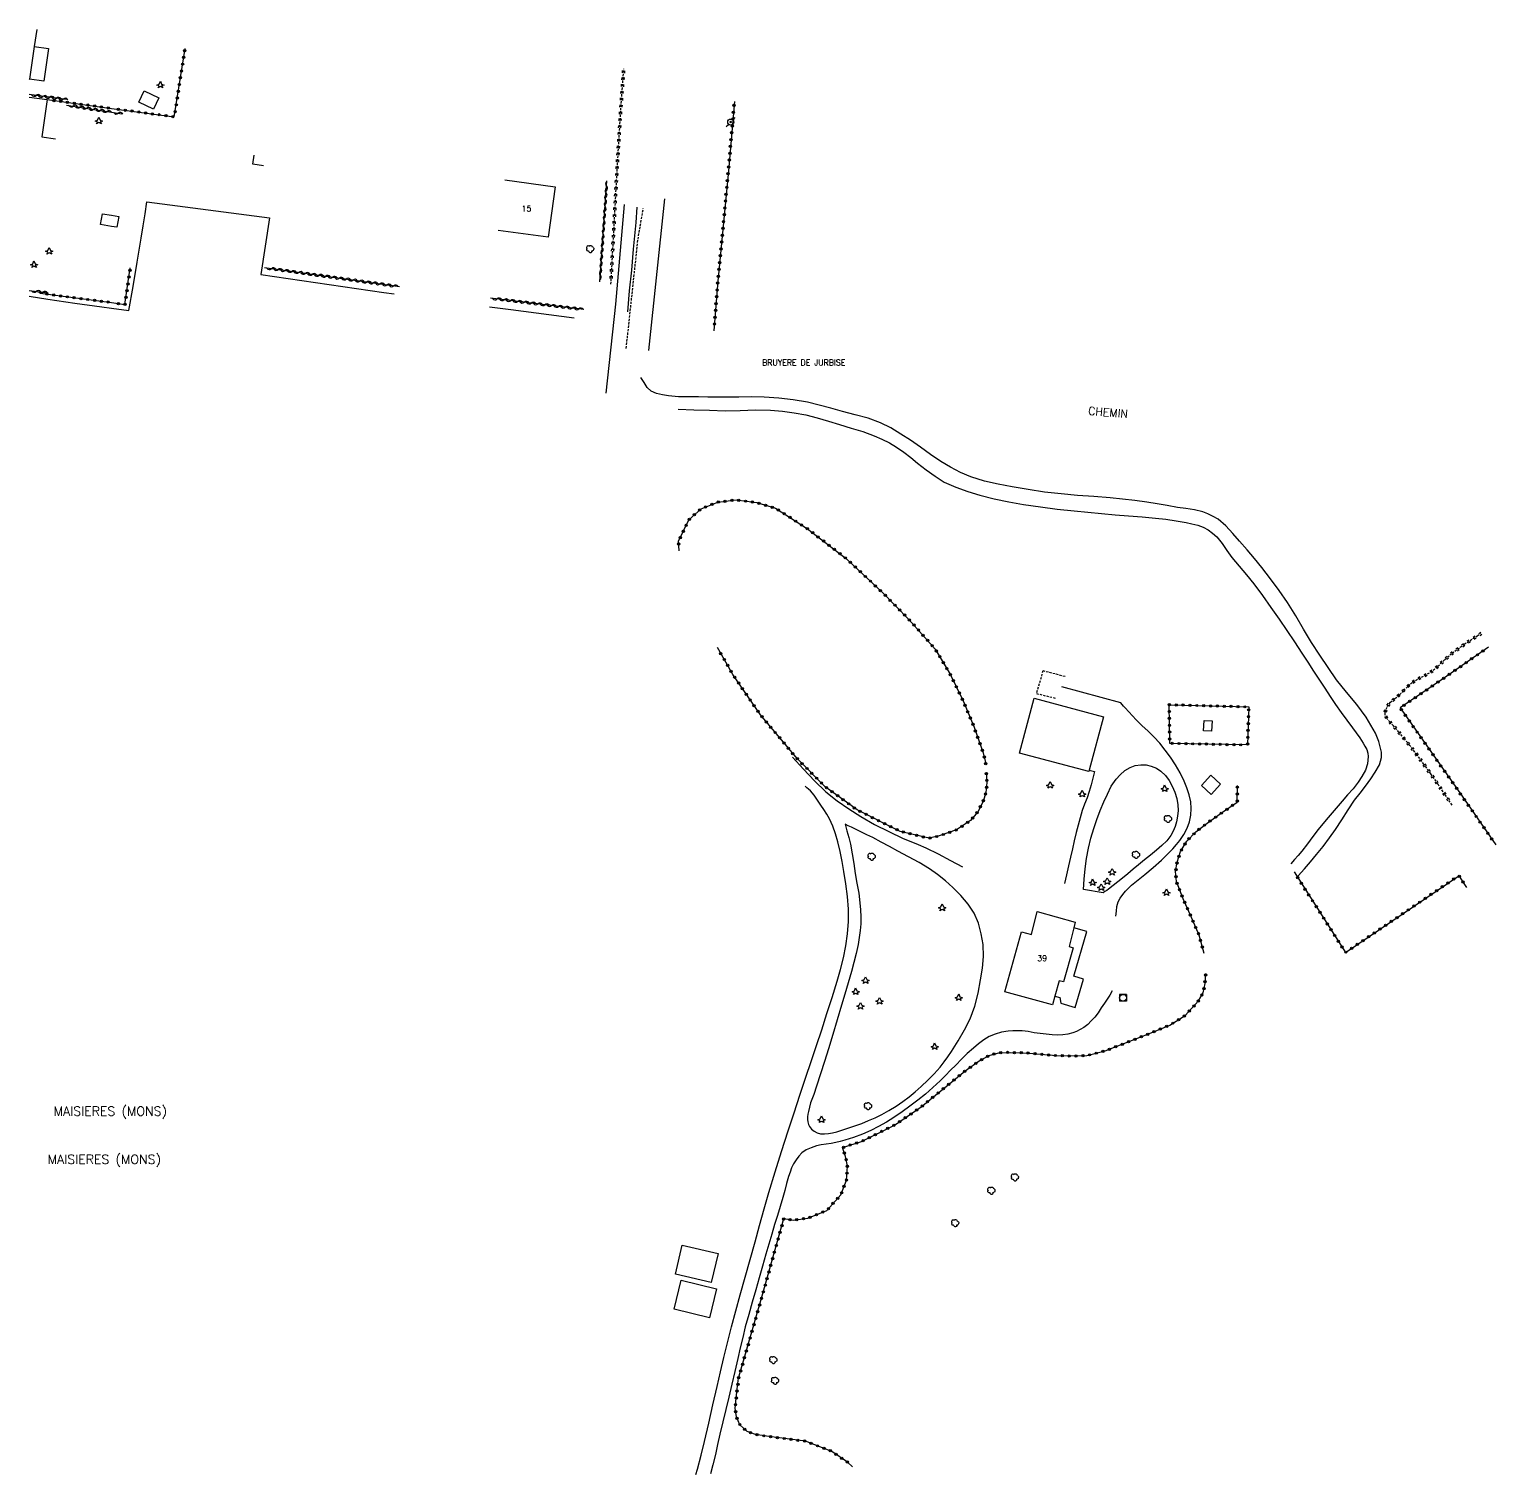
# Model space of a CAD drawing. Header units: millimetres. Extents: x 121000 to 122001, y 132000 to 133001.
# Drawn here: x 121000 to 121320.7, y 132675.8 to 132990.9 of the extents above; entities that cross this region are included whole.
import ezdxf
from ezdxf.enums import TextEntityAlignment as Align

# ---------------------------------------------------------------- set-up
doc = ezdxf.new("R2010")
doc.units = ezdxf.units.MM
doc.linetypes.add('DASHED', pattern=[0.75, 0.5, -0.25])
doc.layers.get('0').update_dxf_attribs({"linetype": 'CONTINUOUS'})
for name, color, linetype in [('W0001', 6, 'DASHED'), ('W0008', 7, 'CONTINUOUS'), ('W0017', 7, 'CONTINUOUS'), ('W0071', 7, 'CONTINUOUS'), ('W0101', 7, 'CONTINUOUS'), ('W0104', 1, 'CONTINUOUS'), ('W0112', 1, 'DASHED'), ('W0220', 5, 'DASHED'), ('W0300', 7, 'CONTINUOUS'), ('W0303', 7, 'CONTINUOUS'), ('W0310', 3, 'CONTINUOUS'), ('W0323', 7, 'CONTINUOUS'), ('W0330', 7, 'CONTINUOUS'), ('W0420', 7, 'CONTINUOUS'), ('W0473', 7, 'CONTINUOUS'), ('W0980', 7, 'CONTINUOUS'), ('W0983', 7, 'CONTINUOUS'), ('W0989', 7, 'CONTINUOUS'), ('W0991', 7, 'CONTINUOUS')]:
    doc.layers.add(name, color=color, linetype=linetype)
doc.styles.get("Standard").update_dxf_attribs({"font": 'romans.shx', "width": 0.85})

# ---------------------------------------------------------------- blocks, each defined once
blk = doc.blocks.new('T303')
for p, q in [((-0.77, 0), (-0.28, 0.21)), ((-0.28, -0.21), (-0.77, 0)), ((-0.28, 0.21), (0, 0.83)), ((0, 0.83), (0.28, 0.21)), ((0.28, 0.21), (0.83, 0)), ((0.83, 0), (0.28, -0.21)), ((-0.49, -0.63), (-0.28, -0.21)), ((0, -0.35), (-0.49, -0.63)), ((0.56, -0.63), (0, -0.35)), ((0.28, -0.21), (0.56, -0.63))]:
    blk.add_line(p, q)
blk = doc.blocks.new('T420')
for p, q in [((0.75, 0.75), (-0.75, 0.75)), ((-0.75, 0.75), (-0.75, -0.75)), ((0.75, 0.75), (0.75, -0.75)), ((0.75, -0.75), (-0.75, -0.75))]:
    blk.add_line(p, q)
blk.add_ellipse((0, 0), major_axis=(-0.53, 0.53), ratio=1, start_param=3.926991, end_param=10.210176)
blk = doc.blocks.new('T473')
for p, q in [((-0.166667, 0.166667), (0.166667, -0.166667)), ((-0.166667, -0.166667), (0.166667, 0.166667)), ((0.500001, 0.500001), (1.000002, 1.000002)), ((-1.000002, -1.000002), (-0.500001, -0.500001))]:
    blk.add_line(p, q)
blk.add_ellipse((0, 0), major_axis=(0.471405, 0.471405), ratio=1, start_param=5.4977871438, end_param=11.780972451)
blk = doc.blocks.new('T300')
for p, q in [((-0.8, 0.51), (-0.86, 0.34)), ((-0.86, 0.34), (-0.86, 0.17)), ((-0.86, 0.17), (-0.74, 0.06)), ((-0.69, 0.63), (-0.8, 0.51)), ((-0.8, -0.06), (-0.74, 0.06)), ((-0.74, 0.06), (-0.69, 0.11)), ((-0.57, 0.69), (-0.69, 0.63)), ((-0.46, 0.69), (-0.57, 0.69)), ((-0.29, 0.63), (-0.46, 0.69)), ((-0.29, 0.63), (-0.17, 0.74)), ((-0.23, 0.57), (-0.29, 0.63)), ((-0.17, 0.74), (-0.06, 0.8)), ((-0.06, 0.8), (0.06, 0.8)), ((0.06, 0.8), (0.23, 0.74)), ((0.23, 0.74), (0.34, 0.63)), ((0.34, 0.63), (0.4, 0.51)), ((0.46, 0.46), (0.34, 0.46)), ((0.4, 0.51), (0.4, 0.46)), ((0.57, 0.4), (0.46, 0.46)), ((0.57, 0.4), (0.69, 0.29)), ((0.69, 0.29), (0.74, 0.17)), ((0.74, 0.06), (0.69, -0.17)), ((0.74, 0.17), (0.74, 0.06)), ((-0.8, -0.17), (-0.8, -0.06)), ((-0.8, -0.23), (-0.8, -0.17)), ((-0.74, -0.34), (-0.8, -0.23)), ((-0.69, -0.4), (-0.74, -0.34)), ((-0.51, -0.46), (-0.69, -0.4)), ((-0.4, -0.46), (-0.51, -0.46)), ((-0.4, -0.46), (-0.34, -0.46)), ((-0.34, -0.46), (-0.34, -0.4)), ((-0.34, -0.51), (-0.34, -0.46)), ((-0.29, -0.63), (-0.34, -0.51)), ((-0.17, -0.74), (-0.29, -0.63)), ((-0.06, -0.8), (-0.17, -0.74)), ((0.06, -0.8), (-0.06, -0.8)), ((0.17, -0.74), (0.06, -0.8)), ((0.23, -0.69), (0.17, -0.74)), ((0.29, -0.46), (0.23, -0.46)), ((0.29, -0.63), (0.23, -0.69)), ((0.46, -0.4), (0.29, -0.46)), ((0.34, -0.51), (0.29, -0.63)), ((0.34, -0.51), (0.34, -0.46)), ((0.57, -0.34), (0.46, -0.4)), ((0.63, -0.29), (0.57, -0.34)), ((0.69, -0.17), (0.63, -0.29))]:
    blk.add_line(p, q)
blk = doc.blocks.new('t323o')
at = {"color": 0, "linetype": 'Continuous'}
for radius in [0.25, 0.15]:
    blk.add_circle((0, 0), radius, dxfattribs=at)
blk = doc.blocks.new('t220o')
at = {"color": 0, "linetype": 'Continuous'}
for p, q in [((-0.25, 0.25), (0.25, 0.25)), ((-0.25, -0.25), (0.25, -0.25))]:
    blk.add_line(p, q, dxfattribs=at)
blk = doc.blocks.new('t310o')
at = {"color": 0, "linetype": 'Continuous'}
for centre, start, end in [((-0.5, 0.38), 216.8699, 323.1304), ((0.5, -0.37), 36.8699, 143.1303)]:
    blk.add_arc(centre, 0.625, start, end, dxfattribs=at)

msp = doc.modelspace()

# ---------------------------------------------------------------- linework, layer by layer
at = {"layer": 'W0001'}
msp.add_lwpolyline([(121130.55, 132921.19), (121133.12, 132945.03), (121134.27, 132951.78)], dxfattribs=at)
at = {"layer": 'W0008'}
msp.add_lwpolyline([(121132.89, 132952.06), (121132.63, 132948.7), (121132.09, 132942.88), (121131.66, 132938.3), (121131.22, 132933.73), (121130.79, 132929.16)], dxfattribs=at)
at = {"layer": 'W0017'}
for points in [[(121237.65, 132797.07), (121237.75, 132798.13), (121237.86, 132799.19), (121238.12, 132800.19), (121238.56, 132801.01), (121239.12, 132801.78), (121239.72, 132802.51), (121241.03, 132803.82), (121242.5, 132804.98), (121243.95, 132806.16), (121245.76, 132807.71), (121247.57, 132809.28), (121249.27, 132810.94), (121250.09, 132811.8), (121250.89, 132812.69), (121251.62, 132813.62), (121252.48, 132814.92), (121253.23, 132816.29), (121253.76, 132817.71), (121254.02, 132819.14), (121254.09, 132820.62), (121253.99, 132822.08), (121253.67, 132823.6), (121253.16, 132825.09), (121252.57, 132826.55), (121251.7, 132828.38), (121250.69, 132830.15), (121249.57, 132831.85), (121248.44, 132833.38), (121247.22, 132834.85), (121245.94, 132836.27), (121244.66, 132837.51), (121243.33, 132838.71), (121242.04, 132839.95), (121241.23, 132840.82), (121240.43, 132841.71), (121239.65, 132842.61), (121239.32, 132842.97), (121239, 132843.33), (121238.68, 132843.7), (121225.8, 132847.22)], [(121166.92, 132831.79), (121169.31, 132829.2), (121171.69, 132826.62), (121174.23, 132824.22), (121176.66, 132822.29), (121179.21, 132820.51), (121181.84, 132818.84), (121184.85, 132817.12), (121187.96, 132815.54), (121191.12, 132814.07), (121192.76, 132813.36), (121194.42, 132812.69), (121196.06, 132811.99), (121198.77, 132810.66), (121201.44, 132809.23), (121204.1, 132807.81)], [(121232.96, 132828.7), (121232.6, 132827.23), (121232.23, 132825.76), (121231.82, 132824.3), (121231.33, 132822.92), (121230.79, 132821.56), (121230.29, 132820.19), (121229.81, 132818.59), (121229.38, 132816.98), (121228.97, 132815.36), (121228.54, 132813.56), (121228.14, 132811.76), (121227.73, 132809.96), (121227.28, 132808.04), (121226.82, 132806.11), (121226.37, 132804.18)], [(121231.8, 132828.98), (121232.96, 132828.7)], [(121145.77, 132675), (121146.14, 132676.19), (121146.93, 132679.2), (121147.69, 132682.21), (121148.63, 132686.21), (121149.51, 132690.23), (121150.4, 132694.25), (121151.14, 132697.43), (121151.89, 132700.61), (121152.67, 132703.78), (121153.58, 132707.3), (121154.53, 132710.8), (121155.49, 132714.31), (121156.56, 132718.16), (121157.64, 132722.01), (121158.72, 132725.86), (121159.71, 132729.45), (121160.69, 132733.05), (121161.71, 132736.63), (121163.08, 132741.14), (121164.51, 132745.64), (121165.97, 132750.14), (121167.24, 132754.04), (121168.52, 132757.94), (121169.82, 132761.83), (121170.98, 132765.3), (121172.14, 132768.77), (121173.29, 132772.24), (121174.45, 132775.75), (121175.58, 132779.27), (121176.64, 132782.82), (121177.37, 132785.38), (121178.07, 132787.94), (121178.6, 132790.54), (121178.94, 132793.2), (121179.12, 132795.9), (121179.14, 132798.59), (121178.95, 132801.35), (121178.59, 132804.1), (121178.14, 132806.84), (121177.77, 132809.02), (121177.34, 132811.2), (121176.79, 132813.34), (121176.29, 132815.03), (121175.71, 132816.7), (121175, 132818.3), (121174.41, 132819.33), (121173.77, 132820.34), (121173.1, 132821.32), (121172.39, 132822.41), (121171.65, 132823.48), (121170.82, 132824.46), (121170.44, 132824.81), (121170.05, 132825.14), (121169.66, 132825.48)], [(121236.85, 132780.7), (121236.27, 132779.81), (121235.69, 132778.92), (121235.11, 132778.04), (121234.43, 132777), (121233.75, 132775.96), (121232.99, 132774.98), (121232.26, 132774.17), (121231.48, 132773.39), (121230.62, 132772.72), (121229.85, 132772.25), (121229.03, 132771.85), (121228.18, 132771.53), (121227.14, 132771.28), (121226.05, 132771.14), (121224.97, 132771.08), (121223.67, 132771.1), (121222.37, 132771.23), (121221.07, 132771.38), (121219.76, 132771.58), (121218.45, 132771.81), (121217.13, 132771.96), (121216.1, 132772.01), (121215.06, 132772.01), (121214.04, 132771.93), (121212.63, 132771.68), (121211.26, 132771.27), (121209.95, 132770.73), (121208.72, 132770), (121207.57, 132769.12), (121206.46, 132768.2), (121205.13, 132767.02), (121203.86, 132765.77), (121202.6, 132764.51), (121201.46, 132763.36), (121200.34, 132762.21), (121199.19, 132761.07), (121197.6, 132759.6), (121195.97, 132758.18), (121194.3, 132756.8), (121192.6, 132755.5), (121190.86, 132754.25), (121189.07, 132753.07), (121187.43, 132752.05), (121185.75, 132751.08), (121184.03, 132750.2), (121182.18, 132749.39), (121180.28, 132748.68), (121178.35, 132748.08), (121177.35, 132747.83), (121176.35, 132747.6), (121175.34, 132747.39), (121174.26, 132747.23), (121173.17, 132747.08), (121172.12, 132746.83), (121171, 132746.45), (121169.93, 132745.95), (121168.97, 132745.31), (121168.28, 132744.59), (121167.69, 132743.77), (121167.16, 132742.9), (121166.72, 132742.02), (121166.36, 132741.09), (121166.02, 132740.15), (121165.57, 132738.64), (121165.2, 132737.11), (121164.81, 132735.57), (121164.23, 132733.6), (121163.61, 132731.64), (121163, 132729.67), (121162.35, 132727.51), (121161.72, 132725.35), (121161.09, 132723.18), (121160.34, 132720.58), (121159.61, 132717.97), (121158.87, 132715.36), (121158.1, 132712.67), (121157.32, 132709.97), (121156.59, 132707.27), (121156.01, 132704.97), (121155.47, 132702.67), (121154.93, 132700.36), (121154.29, 132697.55), (121153.65, 132694.73), (121153.01, 132691.91), (121152.35, 132689.2), (121151.69, 132686.5), (121151.03, 132683.79), (121150.53, 132681.57), (121150.03, 132679.35), (121149.51, 132677.14), (121148.96, 132675.13)]]:
    msp.add_lwpolyline(points, dxfattribs=at)
for points in [[(121230.52, 132802.88), (121230.71, 132805.15), (121230.9, 132807.42), (121231.19, 132809.68), (121231.63, 132811.89), (121232.17, 132814.08), (121232.8, 132816.24), (121233.45, 132818.2), (121234.18, 132820.13), (121235, 132822.02), (121235.77, 132823.76), (121236.6, 132825.46), (121237.66, 132826.99), (121238.57, 132827.98), (121239.59, 132828.9), (121240.72, 132829.58), (121241.85, 132829.96), (121243.05, 132830.15), (121244.23, 132830.14), (121245.38, 132829.87), (121246.49, 132829.39), (121247.49, 132828.75), (121248.45, 132827.82), (121249.25, 132826.68), (121249.92, 132825.47), (121250.51, 132824.16), (121250.95, 132822.77), (121251.2, 132821.37), (121251.24, 132820.14), (121251.13, 132818.89), (121250.89, 132817.68), (121250.58, 132816.65), (121250.17, 132815.65), (121249.67, 132814.71), (121248.75, 132813.55), (121247.65, 132812.52), (121246.51, 132811.52), (121245.23, 132810.42), (121243.9, 132809.36), (121242.58, 132808.3), (121241.41, 132807.32), (121240.24, 132806.34), (121239.06, 132805.37), (121238.06, 132804.56), (121237.05, 132803.76), (121236.02, 132802.99), (121235.62, 132802.7), (121235.22, 132802.43), (121234.82, 132802.15)], [(121201.71, 132767.49), (121203.13, 132769.84), (121204.55, 132772.19), (121205.77, 132774.63), (121206.75, 132777.38), (121207.5, 132780.23), (121208.05, 132783.11), (121208.43, 132785.68), (121208.66, 132788.27), (121208.58, 132790.83), (121208.2, 132793.18), (121207.56, 132795.51), (121206.63, 132797.69), (121205.31, 132799.7), (121203.69, 132801.55), (121201.96, 132803.29), (121200.35, 132804.76), (121198.64, 132806.14), (121196.87, 132807.43), (121194.62, 132808.81), (121192.27, 132810.05), (121189.92, 132811.28), (121188.11, 132812.28), (121186.3, 132813.27), (121184.47, 132814.22), (121183.18, 132814.86), (121181.87, 132815.49), (121180.57, 132816.12), (121179.84, 132816.48), (121179.11, 132816.83), (121178.39, 132817.19), (121178.79, 132815.72), (121179.2, 132814.26), (121179.56, 132812.78), (121179.97, 132810.67), (121180.3, 132808.55), (121180.63, 132806.42), (121181.01, 132804.27), (121181.38, 132802.11), (121181.65, 132799.95), (121181.78, 132798.43), (121181.87, 132796.92), (121181.86, 132795.41), (121181.73, 132793.89), (121181.51, 132792.38), (121181.24, 132790.87), (121180.81, 132788.9), (121180.3, 132786.94), (121179.78, 132784.98), (121179.09, 132782.51), (121178.37, 132780.04), (121177.64, 132777.58), (121176.7, 132774.4), (121175.74, 132771.22), (121174.77, 132768.05), (121173.92, 132765.32), (121173.06, 132762.6), (121172.19, 132759.87), (121171.54, 132758.05), (121170.87, 132756.22), (121170.4, 132754.35), (121170.28, 132753.77), (121170.19, 132753.18), (121170.18, 132752.6), (121170.26, 132752.07), (121170.41, 132751.55), (121170.63, 132751.08), (121171.07, 132750.52), (121171.64, 132750.05), (121172.27, 132749.7), (121173.05, 132749.5), (121173.91, 132749.48), (121174.76, 132749.53), (121175.67, 132749.68), (121176.57, 132749.94), (121177.46, 132750.21), (121179.01, 132750.68), (121180.54, 132751.21), (121182.05, 132751.77), (121183.53, 132752.36), (121185, 132752.98), (121186.43, 132753.67), (121188.01, 132754.54), (121189.55, 132755.49), (121191.04, 132756.51), (121192.41, 132757.57), (121193.73, 132758.69), (121195.01, 132759.84), (121196.48, 132761.2), (121197.9, 132762.6), (121199.22, 132764.07), (121200.08, 132765.18), (121200.89, 132766.34)]]:
    msp.add_lwpolyline(points, close=True, dxfattribs=at)
at = {"layer": 'W0071'}
for points in [[(121277.52, 132805.91), (121278.86, 132807.44), (121280.2, 132808.96), (121281.51, 132810.51), (121282.93, 132812.31), (121284.32, 132814.15), (121285.66, 132816.01), (121287.06, 132818.13), (121288.41, 132820.29), (121289.81, 132822.4), (121291.02, 132823.95), (121292.25, 132825.48), (121293.38, 132827.07), (121294.37, 132828.57), (121295.27, 132830.13), (121295.74, 132831.75), (121295.69, 132832.9), (121295.45, 132834.08), (121295.12, 132835.23), (121294.39, 132837.07), (121293.42, 132838.83), (121292.38, 132840.53), (121290.35, 132843.36), (121288.09, 132846.03), (121285.9, 132848.75), (121284.02, 132851.43), (121282.2, 132854.15), (121280.42, 132856.9), (121278.67, 132859.8), (121276.96, 132862.73), (121275.17, 132865.6), (121273.36, 132868.22), (121271.47, 132870.79), (121269.52, 132873.31), (121267.94, 132875.25), (121266.33, 132877.16), (121264.66, 132879.02), (121263.19, 132880.73), (121261.67, 132882.41), (121259.97, 132883.82), (121258.9, 132884.45), (121257.77, 132885), (121256.62, 132885.46), (121254.81, 132885.92), (121252.94, 132886.17), (121251.07, 132886.42), (121248.86, 132886.81), (121246.64, 132887.18), (121244.42, 132887.53), (121241.74, 132887.9), (121239.05, 132888.23), (121236.37, 132888.53), (121232.79, 132888.82), (121229.21, 132889.04), (121225.64, 132889.35), (121222.05, 132889.78), (121218.48, 132890.3), (121214.92, 132890.93), (121211.88, 132891.5), (121208.86, 132892.15), (121205.94, 132893.07), (121203.68, 132894.06), (121201.48, 132895.22), (121199.33, 132896.47), (121197.1, 132897.96), (121194.93, 132899.55), (121192.72, 132901.08), (121190.58, 132902.46), (121188.41, 132903.79), (121186.16, 132904.94), (121183.45, 132905.91), (121180.63, 132906.65), (121177.81, 132907.36), (121175.27, 132908.09), (121172.73, 132908.79), (121170.16, 132909.39), (121167.04, 132909.91), (121163.89, 132910.27), (121160.74, 132910.5), (121157.96, 132910.57), (121155.17, 132910.53), (121152.39, 132910.51), (121150.38, 132910.52), (121148.38, 132910.53), (121146.38, 132910.56), (121144.17, 132910.56), (121141.96, 132910.59), (121139.78, 132910.81), (121138.46, 132911.02), (121137.15, 132911.29), (121136, 132911.8), (121135.14, 132912.65), (121134.44, 132913.73), (121133.74, 132914.8)], [(121141.91, 132907.92), (121145.33, 132907.78), (121148.76, 132907.64), (121152.18, 132907.55), (121155.49, 132907.61), (121158.8, 132907.72), (121162.09, 132907.65), (121164.69, 132907.43), (121167.28, 132907.11), (121169.85, 132906.65), (121172.31, 132906.03), (121174.75, 132905.29), (121177.18, 132904.52), (121179.73, 132903.77), (121182.27, 132902.98), (121184.75, 132902.05), (121186.43, 132901.32), (121188.09, 132900.52), (121189.68, 132899.61), (121191.25, 132898.51), (121192.75, 132897.3), (121194.26, 132896.1), (121196.16, 132894.64), (121198.09, 132893.21), (121200.1, 132891.95), (121202.61, 132890.81), (121205.24, 132889.9), (121207.9, 132889.11), (121211.04, 132888.29), (121214.23, 132887.64), (121217.44, 132887.06), (121221.11, 132886.51), (121224.8, 132886.06), (121228.49, 132885.66), (121231.48, 132885.36), (121234.47, 132885.08), (121237.46, 132884.82), (121240.42, 132884.59), (121243.38, 132884.36), (121246.32, 132884.07), (121248.55, 132883.81), (121250.78, 132883.51), (121252.98, 132883.1), (121254.26, 132882.84), (121255.53, 132882.54), (121256.74, 132882.1), (121257.79, 132881.5), (121258.78, 132880.76), (121259.7, 132879.96), (121260.9, 132878.56), (121261.93, 132877.01), (121262.98, 132875.47), (121264.57, 132873.54), (121266.21, 132871.64), (121267.8, 132869.71), (121269.69, 132867.17), (121271.52, 132864.57), (121273.32, 132861.96), (121275, 132859.51), (121276.66, 132857.05), (121278.31, 132854.58), (121279.6, 132852.6), (121280.87, 132850.62), (121282.15, 132848.64), (121283.3, 132846.87), (121284.46, 132845.1), (121285.64, 132843.34), (121286.87, 132841.61), (121288.12, 132839.91), (121289.38, 132838.2), (121290.19, 132837.12), (121291, 132836.03), (121291.72, 132834.9), (121292.11, 132834.19), (121292.48, 132833.46), (121292.72, 132832.7), (121292.8, 132831.93), (121292.76, 132831.13), (121292.65, 132830.35), (121292.19, 132828.95), (121291.45, 132827.61), (121290.62, 132826.34), (121289.53, 132824.9), (121288.31, 132823.55), (121287.09, 132822.19), (121285.34, 132820.15), (121283.59, 132818.1), (121281.89, 132816.02), (121280.7, 132814.44), (121279.53, 132812.84), (121278.31, 132811.28), (121277.51, 132810.35), (121276.68, 132809.44), (121275.86, 132808.53)]]:
    msp.add_lwpolyline(points, dxfattribs=at)
at = {"layer": 'W0101'}
for points in [[(121001.64, 132990.92), (121001.08, 132987.15), (121000.02, 132980.02), (121000, 132979.9)], [(121000, 132976.13), (121003.89, 132975.6), (121003.88, 132975.57), (121002.76, 132967.41), (121005.75, 132967)], [(121104, 132958.01), (121115, 132956.48)], [(121115, 132956.48), (121113.48, 132945.47), (121102.57, 132946.98)]]:
    msp.add_lwpolyline(points, dxfattribs=at)
msp.add_lwpolyline([(121228.75, 132795.76), (121228.44, 132794.53), (121227.41, 132790.42), (121228.28, 132790.17), (121226.2, 132782.68), (121225.23, 132782.92), (121224.3, 132779.56), (121223.78, 132777.67), (121213.36, 132780.55), (121216.98, 132793.61), (121219.19, 132793.06), (121220.44, 132798.06)], close=True, dxfattribs=at)
at = {"layer": 'W0104'}
for points in [[(121001.08, 132987.15), (121004.22, 132986.7), (121003.19, 132979.56), (121000.02, 132980.02)], [(121051.23, 132961.06), (121048.87, 132961.46), (121049.2, 132963.39)], [(121018, 132947.85), (121015.57, 132948.27), (121015.99, 132950.62), (121018, 132950.27)], [(121018, 132950.27), (121019.56, 132949.99), (121019.14, 132947.65), (121018, 132947.85)], [(121224.3, 132779.56), (121225.36, 132779.26), (121225.56, 132778.03), (121228.75, 132777.12), (121230.53, 132783.32), (121228.44, 132783.92), (121228.44, 132783.92), (121231.26, 132793.72), (121228.44, 132794.53)]]:
    msp.add_lwpolyline(points, dxfattribs=at)
for points in [[(121027.15, 132973.47), (121023.93, 132975.02), (121025.13, 132977.51), (121028.35, 132975.97)], [(121234.91, 132840.67), (121231.8, 132828.98), (121231.71, 132828.65), (121216.57, 132832.69), (121219.77, 132844.71)], [(121258.57, 132837.48), (121256.82, 132837.55), (121256.91, 132839.84), (121258.66, 132839.77)], [(121260.54, 132825.9), (121258.46, 132823.66), (121256.34, 132825.63), (121258.42, 132827.87)], [(121141.29, 132718.83), (121142.79, 132725.14), (121150.64, 132723.28), (121149.14, 132716.96)], [(121148.74, 132709.28), (121141.03, 132711.17), (121142.58, 132717.5), (121150.29, 132715.61)]]:
    msp.add_lwpolyline(points, close=True, dxfattribs=at)
at = {"layer": 'W0112'}
msp.add_lwpolyline([(121226.53, 132849.43), (121221.67, 132850.7), (121220.25, 132845.73), (121224.6, 132844.67)], dxfattribs=at)
at = {"layer": 'W0220'}
for points in [[(121127.21, 132935.21), (121127.89, 132947.89), (121128.58, 132960.56), (121129.36, 132973.23), (121130.02, 132982.28)], [(121311.17, 132821.34), (121309.62, 132823.63), (121308.07, 132825.92), (121306.49, 132828.19), (121305, 132830.28), (121303.48, 132832.35), (121301.92, 132834.38), (121300.74, 132835.82), (121299.52, 132837.25), (121298.34, 132838.69), (121297.61, 132839.47), (121296.89, 132840.25), (121296.52, 132841.1), (121296.56, 132841.68), (121296.74, 132842.29), (121296.97, 132842.87), (121297.68, 132843.83), (121298.66, 132844.64), (121299.64, 132845.45), (121300.57, 132846.4), (121301.51, 132847.35), (121302.51, 132848.21), (121303.77, 132848.98), (121305.12, 132849.64), (121306.4, 132850.38), (121308.04, 132851.69), (121309.56, 132853.15), (121311.14, 132854.55), (121313.83, 132856.51), (121316.64, 132858.33), (121317.4, 132858.83)]]:
    msp.add_lwpolyline(points, dxfattribs=at)
at = {"layer": 'W0300'}
for points in [[(121130.11, 132952.61), (121128.16, 132930.84), (121126.09, 132911.4)], [(121135.51, 132920.71), (121139, 132953.89)]]:
    msp.add_lwpolyline(points, dxfattribs=at)
at = {"layer": 'W0310'}
for points in [[(121008.11, 132975.58), (121000, 132976.67)], [(121008.1, 132974.38), (121018, 132972.8)], [(121018, 132972.8), (121020.22, 132972.44)], [(121124.77, 132935.7), (121126.33, 132957.82)], [(121080.97, 132934.67), (121051.46, 132938.82)], [(121000, 132933.81), (121004.09, 132933.32)], [(121121.25, 132929.7), (121100.83, 132932.17)]]:
    msp.add_lwpolyline(points, dxfattribs=at)
at = {"layer": 'W0323'}
for points in [[(121018, 132973.65), (121031.71, 132971.79), (121034.06, 132986.77)], [(121003.88, 132975.57), (121018, 132973.65)], [(121154.19, 132975.13), (121152.88, 132960.02), (121150.59, 132935.88), (121149.73, 132924.99)], [(121018, 132931.19), (121020.91, 132930.76), (121022.07, 132938.78)], [(121002.37, 132933.22), (121018, 132931.19)], [(121142.12, 132876.89), (121141.99, 132879.02), (121144.21, 132883.7), (121146.91, 132886.14), (121150.54, 132887.59), (121154.58, 132888.04), (121159.07, 132887.48), (121163.21, 132886.23), (121170.2, 132881.74), (121178.73, 132875.18), (121186.44, 132867.96), (121192.45, 132861.86), (121198.13, 132855.46), (121201.39, 132849.95), (121204.22, 132844.15), (121206.62, 132838.41), (121208.64, 132832.74), (121209.19, 132830.38)], [(121209.28, 132828.44), (121209.44, 132826.28), (121209.21, 132824.09), (121208.6, 132822.1), (121207.41, 132819.83), (121205.85, 132817.96), (121202.79, 132815.95), (121198.99, 132814.59), (121196.77, 132814.1), (121190.44, 132815.6), (121181.04, 132820.27), (121174.08, 132825.34), (121167.98, 132831.42), (121159.88, 132841.06), (121153.89, 132849.87), (121150.47, 132855.77)], [(121319.14, 132855.88), (121309.27, 132849.03), (121299.79, 132842.59), (121313.35, 132823.26), (121320.69, 132812.68)], [(121256.92, 132788.88), (121255.83, 132792.9), (121254.15, 132796.74), (121252.33, 132800.86), (121250.85, 132804.61), (121250.7, 132806.79), (121251.03, 132808.87), (121251.77, 132811.17), (121253.11, 132813.46), (121255.14, 132815.52), (121257.57, 132817.38), (121260.75, 132819.63), (121264.15, 132822.01), (121264.21, 132825.61)], [(121276.6, 132806.74), (121287.83, 132789.13), (121312.62, 132805.91), (121314.34, 132803.29)], [(121180.01, 132676.68), (121178.97, 132677.67), (121175.52, 132680.06), (121169.73, 132682.29), (121161.21, 132683.37), (121158.79, 132683.78), (121156.97, 132684.4), (121155.41, 132685.87), (121154.65, 132687.64), (121154.35, 132689.51), (121154.83, 132693.71), (121155.13, 132696.09), (121160.43, 132714.55), (121165.03, 132730.99), (121167.11, 132730.6), (121170.26, 132731.05), (121174.41, 132732.73), (121177.46, 132736.13), (121178.72, 132739.37), (121178.92, 132742.44), (121178.5, 132744.54), (121177.85, 132746.48), (121182.02, 132747.8), (121189.18, 132751.39), (121195.03, 132755.35), (121201.32, 132760.48), (121204.65, 132763.23), (121207.96, 132765.55), (121210.15, 132766.68), (121212, 132767.2), (121214.51, 132767.27), (121218.56, 132767.13), (121224.62, 132766.58), (121227.78, 132766.49), (121231.26, 132766.58), (121235.28, 132767.61), (121239.37, 132769.2), (121245.35, 132771.54), (121249.41, 132773.26), (121252.81, 132775.35), (121255.73, 132778.57), (121256.71, 132780.33), (121257.12, 132782.36), (121257.29, 132784.51)]]:
    msp.add_lwpolyline(points, dxfattribs=at)
msp.add_lwpolyline([(121266.44, 132834.48), (121249.4, 132834.84), (121249.31, 132843.28), (121266.69, 132842.8)], close=True, dxfattribs=at)
at = {"layer": 'W0330'}
for points in [[(121018, 132929.97), (121021.78, 132929.44), (121022.69, 132934.72), (121023.59, 132940.01), (121024.47, 132945.3), (121024.89, 132947.95), (121025.3, 132950.6), (121025.72, 132953.25), (121052.52, 132949.7), (121050.64, 132937.34), (121059.6, 132936.02), (121068.55, 132934.69), (121077.51, 132933.4), (121079.81, 132933.08)], [(121000, 132932.58), (121004.07, 132931.95), (121009.97, 132931.1), (121015.88, 132930.27), (121018, 132929.97)], [(121100.61, 132930.29), (121105.29, 132929.68), (121119.19, 132927.86)]]:
    msp.add_lwpolyline(points, dxfattribs=at)

# ---------------------------------------------------------------- block references
at = {"layer": 'W0220'}
for p, rotation in [((121129.87, 132980.14), 85.78430333622184), ((121129.98, 132981.63), 85.78430333622184), ((121129.65, 132977.14), 85.78430333622184), ((121129.76, 132978.64), 85.78430333622184), ((121129.43, 132974.15), 85.78430333622184), ((121129.54, 132975.65), 85.78430333622184), ((121129.23, 132971.16), 86.4718220837496), ((121129.32, 132972.65), 86.4718220837496), ((121129.05, 132968.16), 86.4718220837496), ((121129.14, 132969.66), 86.4718220837496), ((121128.86, 132965.17), 86.4718220837496), ((121128.95, 132966.67), 86.4718220837496), ((121128.68, 132962.17), 86.4718220837496), ((121128.77, 132963.67), 86.4718220837496), ((121128.42, 132957.68), 86.9017998720149), ((121128.5, 132959.18), 86.9017998720149), ((121128.58, 132960.68), 86.4718220837496), ((121128.26, 132954.69), 86.9017998720149), ((121128.34, 132956.18), 86.9017998720149), ((121128.1, 132951.69), 86.9017998720149), ((121128.18, 132953.19), 86.9017998720149), ((121127.93, 132948.7), 86.9017998720149), ((121128.02, 132950.19), 86.9017998720149), ((121127.77, 132945.7), 86.9017998720149), ((121127.85, 132947.2), 86.9017998720149), ((121127.61, 132942.7), 86.9017998720149), ((121127.69, 132944.2), 86.9017998720149), ((121127.45, 132939.71), 86.9017998720149), ((121127.53, 132941.21), 86.9017998720149), ((121127.29, 132936.71), 86.9017998720149), ((121127.37, 132938.21), 86.9017998720149), ((121317.34, 132858.79), 33.31922623510773), ((121312.36, 132855.44), 35.97934357982265), ((121313.58, 132856.32), 35.97934357982265), ((121314.83, 132857.15), 33.00087826570009), ((121316.08, 132857.97), 33.00087826570009), ((121308.93, 132852.54), 43.57941727715519), ((121310.03, 132853.56), 41.70810786661559), ((121311.15, 132854.56), 35.97934357982265), ((121304.05, 132849.12), 26.35944519481417), ((121305.38, 132849.8), 29.69219773928254), ((121306.66, 132850.58), 38.81370238986599), ((121307.83, 132851.52), 38.81370238986599), ((121299.46, 132845.3), 39.66106025135318), ((121300.53, 132846.36), 45.36454935208251), ((121301.59, 132847.42), 40.67185591449074), ((121302.76, 132848.36), 31.46266223972196), ((121297.27, 132843.27), 53.40716832935041), ((121298.31, 132844.35), 39.79402068828226), ((121296.63, 132841.93), 74.25328827701357), ((121296.78, 132840.5), 113.2796082472631), ((121297.72, 132839.35), 133.3264957827594), ((121298.72, 132838.23), 129.282928615564), ((121299.67, 132837.07), 130.4416411963862), ((121300.64, 132835.93), 130.4416411963862), ((121301.6, 132834.77), 129.498948235529), ((121302.53, 132833.59), 127.4868227402573), ((121303.44, 132832.4), 127.4868227402573), ((121304.33, 132831.2), 126.1949668820464), ((121305.21, 132829.98), 125.5428713904448), ((121306.08, 132828.76), 125.5428713904448), ((121306.95, 132827.54), 124.8274458627942), ((121307.8, 132826.3), 124.8274458627942), ((121308.65, 132825.07), 124.1205526593529), ((121309.49, 132823.82), 124.1205526593529), ((121310.33, 132822.58), 124.1150259242282)]:
    msp.add_blockref('t220o', p, dxfattribs=dict(at, rotation=rotation))
at = {"layer": 'W0300', "rotation": 359.9999899820874}
for p in [(121122.71, 132942.9), (121249.07, 132818.3), (121184.27, 132810.06), (121242.08, 132810.45), (121183.47, 132755.51), (121215.6, 132739.96), (121210.44, 132737.04), (121202.53, 132729.94), (121162.76, 132700.02), (121163.14, 132695.48)]:
    msp.add_blockref('T300', p, dxfattribs=at)
at = {"layer": 'W0303', "rotation": 359.9999899820874}
for p in [(121028.66, 132978.75), (121015.19, 132970.88), (121004.34, 132942.4), (121001.02, 132939.48), (121223.24, 132825.65), (121230.25, 132823.74), (121248.29, 132824.91), (121236.8, 132806.66), (121232.55, 132804.39), (121234.41, 132803.32), (121235.72, 132804.64), (121248.68, 132802.19), (121199.64, 132798.89), (121182.87, 132782.99), (121180.71, 132780.53), (121185.93, 132778.47), (121203.25, 132779.23), (121181.76, 132777.38), (121197.99, 132768.52), (121173.24, 132752.55)]:
    msp.add_blockref('T303', p, dxfattribs=at)
at = {"layer": 'W0310'}
for p, rotation in [((121001.49, 132976.47), 172.3669456595655), ((121002.97, 132976.27), 172.3669456595655), ((121004.46, 132976.07), 172.3669456595655), ((121005.95, 132975.87), 172.3669456595655), ((121007.43, 132975.67), 172.3669456595655), ((121009.58, 132974.15), 350.9076924341242), ((121011.06, 132973.91), 350.9076924341242), ((121012.54, 132973.67), 350.9076924341242), ((121014.02, 132973.43), 350.9076924341242), ((121015.5, 132973.2), 350.9076924341242), ((121016.98, 132972.96), 350.9076924341242), ((121019.48, 132972.56), 350.91475608835), ((121126.03, 132953.66), 85.98030602256887), ((121126.14, 132955.16), 85.98030602256887), ((121126.25, 132956.65), 85.98030602256887), ((121125.82, 132950.67), 85.98030602256887), ((121125.93, 132952.16), 85.98030602256887), ((121125.61, 132947.68), 85.98030602256887), ((121125.72, 132949.17), 85.98030602256887), ((121125.4, 132944.68), 85.98030602256887), ((121125.51, 132946.18), 85.98030602256887), ((121125.19, 132941.69), 85.98030602256887), ((121125.3, 132943.19), 85.98030602256887), ((121052.95, 132938.61), 172.0012353689013), ((121054.43, 132938.4), 172.0012353689013), ((121124.98, 132938.7), 85.98030602256887), ((121125.09, 132940.19), 85.98030602256887), ((121055.92, 132938.19), 172.0012353689013), ((121057.4, 132937.99), 172.0012353689013), ((121058.89, 132937.78), 172.0012353689013), ((121060.37, 132937.57), 172.0012353689013), ((121061.86, 132937.36), 172.0012353689013), ((121063.34, 132937.15), 172.0012353689013), ((121064.83, 132936.94), 172.0012353689013), ((121066.32, 132936.73), 172.0012353689013), ((121067.8, 132936.52), 172.0012353689013), ((121069.29, 132936.32), 172.0012353689013), ((121070.77, 132936.11), 172.0012353689013), ((121072.26, 132935.9), 172.0012353689013), ((121073.74, 132935.69), 172.0012353689013), ((121075.23, 132935.48), 172.0012353689013), ((121076.71, 132935.27), 172.0012353689013), ((121078.2, 132935.06), 172.0012353689013), ((121124.88, 132937.2), 85.98030602256887), ((121001.49, 132933.63), 353.1344038140776), ((121002.98, 132933.45), 353.1344038140776), ((121079.68, 132934.85), 172.0012353689013), ((121102.32, 132931.99), 173.1019592782683), ((121103.81, 132931.81), 173.1019592782683), ((121105.3, 132931.63), 173.1019592782683), ((121106.78, 132931.45), 173.1019592782683), ((121108.27, 132931.27), 173.1019592782683), ((121109.76, 132931.09), 173.1019592782683), ((121111.25, 132930.9), 173.1019592782683), ((121112.74, 132930.72), 173.1019592782683), ((121114.23, 132930.54), 173.1019592782683), ((121115.72, 132930.36), 173.1019592782683), ((121117.21, 132930.18), 173.1019592782683), ((121118.7, 132930), 173.1019592782683), ((121120.19, 132929.82), 173.1019592782683)]:
    msp.add_blockref('t310o', p, dxfattribs=dict(at, rotation=rotation))
at = {"layer": 'W0323'}
for p, rotation in [((121033.51, 132983.31), 81.11160656024315), ((121033.75, 132984.8), 81.11160656024315), ((121033.98, 132986.28), 81.11160656024315), ((121033.05, 132980.35), 81.11160656024315), ((121033.28, 132981.83), 81.11160656024315), ((121032.59, 132977.39), 81.11160656024315), ((121032.82, 132978.87), 81.11160656024315), ((121005.37, 132975.36), 352.2793899910718), ((121006.85, 132975.16), 352.2793899910718), ((121008.34, 132974.96), 352.2793899910718), ((121009.83, 132974.76), 352.2793899910718), ((121011.31, 132974.56), 352.2793899910718), ((121012.8, 132974.36), 352.2793899910718), ((121014.29, 132974.16), 352.2793899910718), ((121015.77, 132973.95), 352.2793899910718), ((121017.26, 132973.75), 352.2793899910718), ((121032.12, 132974.42), 81.11160656024315), ((121032.36, 132975.9), 81.11160656024315), ((121154.11, 132974.29), 265.0726121015896), ((121019.49, 132973.45), 352.2797735936847), ((121020.97, 132973.25), 352.2797735936847), ((121022.46, 132973.05), 352.2797735936847), ((121023.95, 132972.85), 352.2797735936847), ((121025.43, 132972.64), 352.2797735936847), ((121026.92, 132972.44), 352.2797735936847), ((121028.4, 132972.24), 352.2797735936847), ((121029.89, 132972.04), 352.2797735936847), ((121031.38, 132971.84), 352.2797735936847), ((121031.89, 132972.94), 81.11160656024315), ((121153.86, 132971.3), 265.0726121015896), ((121153.99, 132972.8), 265.0726121015896), ((121153.6, 132968.31), 265.0726121015896), ((121153.73, 132969.81), 265.0726121015896), ((121153.34, 132965.33), 265.0726121015896), ((121153.47, 132966.82), 265.0726121015896), ((121152.96, 132960.84), 265.0726121015896), ((121153.08, 132962.34), 265.0726121015896), ((121153.21, 132963.83), 265.0726121015896), ((121152.68, 132957.85), 264.5593319207426), ((121152.82, 132959.35), 264.5593319207426), ((121152.39, 132954.87), 264.5593319207426), ((121152.54, 132956.36), 264.5593319207426), ((121152.11, 132951.88), 264.5593319207426), ((121152.25, 132953.38), 264.5593319207426), ((121151.82, 132948.9), 264.5593319207426), ((121151.97, 132950.39), 264.5593319207426), ((121151.54, 132945.91), 264.5593319207426), ((121151.68, 132947.4), 264.5593319207426), ((121151.26, 132942.92), 264.5593319207426), ((121151.4, 132944.42), 264.5593319207426), ((121150.83, 132938.44), 264.5593319207426), ((121150.97, 132939.94), 264.5593319207426), ((121151.11, 132941.43), 264.5593319207426), ((121021.56, 132935.28), 81.7838762988919), ((121021.77, 132936.76), 81.7838762988919), ((121021.99, 132938.25), 81.7838762988919), ((121150.55, 132935.46), 265.5011448793118), ((121150.69, 132936.95), 264.5593319207426), ((121003.85, 132933.03), 352.5869248726204), ((121005.34, 132932.83), 352.5869248726204), ((121006.83, 132932.64), 352.5869248726204), ((121008.32, 132932.45), 352.5869248726204), ((121009.8, 132932.25), 352.5869248726204), ((121011.29, 132932.06), 352.5869248726204), ((121021.13, 132932.31), 81.7838762988919), ((121021.35, 132933.79), 81.7838762988919), ((121150.32, 132932.46), 265.5011448793118), ((121150.43, 132933.96), 265.5011448793118), ((121012.78, 132931.87), 352.5869248726204), ((121014.27, 132931.67), 352.5869248726204), ((121015.75, 132931.48), 352.5869248726204), ((121017.24, 132931.29), 352.5869248726204), ((121019.48, 132930.97), 351.7017573865226), ((121020.92, 132930.82), 81.7838762988919), ((121150.08, 132929.47), 265.5011448793118), ((121150.2, 132930.97), 265.5011448793118), ((121149.85, 132926.48), 265.5011448793118), ((121149.96, 132927.98), 265.5011448793118), ((121149.28, 132887.09), 21.7252545029131), ((121150.68, 132887.61), 6.35579177252005), ((121152.17, 132887.77), 6.35579177252005), ((121153.66, 132887.94), 6.35579177252005), ((121155.15, 132887.97), 352.8200575578447), ((121156.64, 132887.78), 352.8200575578447), ((121158.13, 132887.59), 352.8200575578447), ((121159.6, 132887.32), 343.3109236058402), ((121144.35, 132883.83), 42.18589971373323), ((121145.46, 132884.83), 42.18589971373323), ((121146.58, 132885.84), 42.18589971373323), ((121147.88, 132886.53), 21.7252545029131), ((121161.03, 132886.89), 343.3109236058402), ((121162.47, 132886.46), 343.3109236058402), ((121163.82, 132885.84), 327.281343257933), ((121165.08, 132885.03), 327.281343257933), ((121166.35, 132884.22), 327.281343257933), ((121143.01, 132881.16), 64.63802791288525), ((121143.65, 132882.51), 64.63802791288525), ((121167.61, 132883.41), 327.281343257933), ((121168.87, 132882.6), 327.281343257933), ((121170.13, 132881.79), 327.281343257933), ((121171.32, 132880.88), 322.4411464649777), ((121142.03, 132878.39), 93.43950490818037), ((121142.37, 132879.8), 64.63802791288525), ((121172.51, 132879.96), 322.4411464649777), ((121173.7, 132879.05), 322.4411464649777), ((121174.89, 132878.13), 322.4411464649777), ((121176.08, 132877.22), 322.4411464649777), ((121177.27, 132876.3), 322.4411464649777), ((121178.46, 132875.39), 322.4411464649777), ((121179.58, 132874.39), 316.8829661224009), ((121180.67, 132873.36), 316.8829661224009), ((121181.77, 132872.34), 316.8829661224009), ((121182.86, 132871.31), 316.8829661224009), ((121183.96, 132870.29), 316.8829661224009), ((121185.05, 132869.26), 316.8829661224009), ((121186.14, 132868.24), 316.8829661224009), ((121187.21, 132867.18), 314.5364979439702), ((121188.26, 132866.11), 314.5364979439702), ((121189.31, 132865.04), 314.5364979439702), ((121190.36, 132863.97), 314.5364979439702), ((121191.42, 132862.9), 314.5364979439702), ((121192.47, 132861.83), 311.5929371736647), ((121193.46, 132860.71), 311.5929371736647), ((121194.46, 132859.59), 311.5929371736647), ((121195.45, 132858.47), 311.5929371736647), ((121196.45, 132857.35), 311.5929371736647), ((121197.45, 132856.22), 311.5929371736647), ((121198.37, 132855.05), 300.6181334852418), ((121317.94, 132855.05), 214.7465344734709), ((121151.22, 132854.47), 120.0735085250925), ((121151.98, 132853.17), 120.0735085250925), ((121152.73, 132851.87), 120.0735085250925), ((121199.13, 132853.76), 300.6181334852418), ((121199.9, 132852.47), 300.6181334852418), ((121314.24, 132852.48), 214.7465344734709), ((121315.47, 132853.34), 214.7465344734709), ((121316.71, 132854.19), 214.7465344734709), ((121153.48, 132850.58), 120.0735085250925), ((121154.27, 132849.3), 124.2196158757349), ((121200.66, 132851.18), 300.6181334852418), ((121201.42, 132849.88), 296.0611120981875), ((121202.08, 132848.54), 296.0611120981875), ((121309.31, 132849.06), 214.7465344734709), ((121310.54, 132849.92), 214.7465344734709), ((121311.78, 132850.77), 214.7465344734709), ((121313.01, 132851.63), 214.7465344734709), ((121155.12, 132848.06), 124.2196158757349), ((121155.96, 132846.82), 124.2196158757349), ((121156.8, 132845.58), 124.2196158757349), ((121202.74, 132847.19), 296.0611120981875), ((121203.4, 132845.84), 296.0611120981875), ((121304.35, 132845.69), 214.2046200006611), ((121305.59, 132846.53), 214.2046200006611), ((121306.83, 132847.38), 214.2046200006611), ((121308.07, 132848.22), 214.2046200006611), ((121157.65, 132844.34), 124.2196158757349), ((121158.49, 132843.1), 124.2196158757349), ((121204.06, 132844.49), 296.0611120981875), ((121204.65, 132843.12), 292.6723121777179), ((121249.33, 132843.28), 358.3881778766154), ((121250.83, 132843.24), 358.3881778766154), ((121252.33, 132843.2), 358.3881778766154), ((121253.83, 132843.16), 358.3881778766154), ((121255.33, 132843.11), 358.3881778766154), ((121256.83, 132843.07), 358.3881778766154), ((121258.33, 132843.03), 358.3881778766154), ((121259.83, 132842.99), 358.3881778766154), ((121261.33, 132842.95), 358.3881778766154), ((121262.83, 132842.9), 358.3881778766154), ((121264.33, 132842.86), 358.3881778766154), ((121265.83, 132842.82), 358.3881778766154), ((121266.67, 132842.16), 268.2438561715122), ((121300.07, 132842.19), 305.0598102957664), ((121300.63, 132843.16), 214.2046200006611), ((121301.87, 132844), 214.2046200006611), ((121303.11, 132844.85), 214.2046200006611), ((121159.33, 132841.86), 124.2196158757349), ((121160.22, 132840.65), 130.0351375368927), ((121161.19, 132839.51), 130.0351375368927), ((121205.23, 132841.73), 292.6723121777179), ((121205.81, 132840.35), 292.6723121777179), ((121206.39, 132838.97), 292.6723121777179), ((121249.33, 132841.8), 90.61058909969184), ((121249.35, 132840.3), 90.61058909969184), ((121266.58, 132839.16), 268.2438561715122), ((121266.63, 132840.66), 268.2438561715122), ((121300.93, 132840.96), 305.0598102957664), ((121301.79, 132839.74), 305.0598102957664), ((121162.15, 132838.36), 130.0351375368927), ((121163.12, 132837.21), 130.0351375368927), ((121164.08, 132836.06), 130.0351375368927), ((121206.92, 132837.56), 289.5994224607407), ((121207.43, 132836.15), 289.5994224607407), ((121249.36, 132838.8), 90.61058909969184), ((121249.38, 132837.3), 90.61058909969184), ((121249.39, 132835.8), 90.61058909969184), ((121266.49, 132836.17), 268.2438561715122), ((121266.53, 132837.66), 268.2438561715122), ((121302.65, 132838.51), 305.0598102957664), ((121303.52, 132837.28), 305.0598102957664), ((121304.38, 132836.05), 305.0598102957664), ((121165.05, 132834.91), 130.0351375368927), ((121166.01, 132833.76), 130.0351375368927), ((121166.97, 132832.61), 130.0351375368927), ((121207.93, 132834.74), 289.5994224607407), ((121208.43, 132833.33), 289.5994224607407), ((121249.94, 132834.83), 178.7858462841217), ((121251.44, 132834.8), 178.7858462841217), ((121252.94, 132834.76), 178.7858462841217), ((121254.44, 132834.73), 178.7858462841217), ((121255.94, 132834.7), 178.7858462841217), ((121257.44, 132834.67), 178.7858462841217), ((121258.94, 132834.64), 178.7858462841217), ((121260.44, 132834.61), 178.7858462841217), ((121261.94, 132834.57), 178.7858462841217), ((121263.44, 132834.54), 178.7858462841217), ((121264.94, 132834.51), 178.7858462841217), ((121266.44, 132834.67), 268.2438561715122), ((121305.24, 132834.82), 305.0598102957664), ((121306.1, 132833.6), 305.0598102957664), ((121167.94, 132831.47), 130.0351375368927), ((121169, 132830.4), 135.0658355680186), ((121170.06, 132829.34), 135.0658355680186), ((121208.84, 132831.88), 283.120230311528), ((121209.18, 132830.42), 283.120230311528), ((121306.96, 132832.37), 305.0598102957664), ((121307.82, 132831.14), 305.0598102957664), ((121308.69, 132829.91), 305.0598102957664), ((121171.12, 132828.28), 135.0658355680186), ((121172.18, 132827.23), 135.0658355680186), ((121173.25, 132826.17), 135.0658355680186), ((121209.3, 132828.23), 274.3279324148473), ((121209.41, 132826.74), 274.3279324148473), ((121309.55, 132828.69), 305.0598102957664), ((121310.41, 132827.46), 305.0598102957664), ((121311.27, 132826.23), 305.0598102957664), ((121174.34, 132825.14), 143.9750723304752), ((121175.55, 132824.26), 143.9750723304752), ((121176.77, 132823.38), 143.9750723304752), ((121209.11, 132823.77), 252.7413011468959), ((121209.34, 132825.25), 263.9991729224516), ((121264.18, 132823.76), 89.04409682828471), ((121264.21, 132825.26), 89.04409682828471), ((121312.13, 132825), 305.0598102957664), ((121312.99, 132823.77), 305.0598102957664), ((121177.98, 132822.5), 143.9750723304752), ((121179.19, 132821.62), 143.9750723304752), ((121180.41, 132820.73), 143.9750723304752), ((121181.68, 132819.95), 153.5790243404045), ((121207.28, 132819.68), 230.2456181020172), ((121208.01, 132820.99), 242.3464899317615), ((121208.67, 132822.33), 252.7413011468959), ((121261.9, 132820.43), 35.01801697984324), ((121263.13, 132821.29), 35.01801697984324), ((121264.16, 132822.26), 89.04409682828471), ((121313.85, 132822.54), 304.7358267250481), ((121314.71, 132821.31), 304.7358267250481), ((121315.56, 132820.08), 304.7358267250481), ((121183.02, 132819.29), 153.5790243404045), ((121184.37, 132818.62), 153.5790243404045), ((121185.71, 132817.95), 153.5790243404045), ((121187.05, 132817.28), 153.5790243404045), ((121188.4, 132816.62), 153.5790243404045), ((121203.96, 132816.72), 213.2244706962261), ((121205.22, 132817.54), 213.2244706962261), ((121206.32, 132818.53), 230.2456181020172), ((121257.01, 132816.95), 37.28195564429443), ((121258.22, 132817.84), 35.2946975051724), ((121259.45, 132818.7), 35.2946975051724), ((121260.67, 132819.57), 35.2946975051724), ((121316.42, 132818.85), 304.7358267250481), ((121317.27, 132817.61), 304.7358267250481), ((121189.74, 132815.95), 153.5790243404045), ((121191.14, 132815.44), 166.6087259484108), ((121192.6, 132815.09), 166.6087259484108), ((121194.06, 132814.74), 166.6087259484108), ((121195.52, 132814.39), 166.6087259484108), ((121196.98, 132814.14), 192.6105420037796), ((121198.44, 132814.47), 192.6105420037796), ((121199.87, 132814.91), 199.7283308813516), ((121201.28, 132815.41), 199.7283308813516), ((121202.7, 132815.92), 199.7283308813516), ((121253.64, 132814), 45.47698616565077), ((121254.69, 132815.06), 45.47698616565077), ((121255.82, 132816.04), 37.28195564429443), ((121318.13, 132816.38), 304.7358267250481), ((121318.98, 132815.15), 304.7358267250481), ((121319.83, 132813.91), 304.7358267250481), ((121251.44, 132810.12), 72.04487899202053), ((121251.98, 132811.52), 59.76371121087551), ((121252.73, 132812.81), 59.76371121087551), ((121250.77, 132807.21), 80.99346052749), ((121251, 132808.69), 80.99346052749), ((121250.77, 132805.72), 93.86121460048058), ((121250.99, 132804.25), 111.629747143683), ((121277.4, 132805.47), 302.5334721171011), ((121278.21, 132804.21), 302.5334721171011), ((121310.28, 132804.33), 34.09514866438161), ((121311.52, 132805.17), 34.09514866438161), ((121312.72, 132805.76), 303.3415613391311), ((121313.54, 132804.5), 303.3415613391311), ((121251.54, 132802.85), 111.629747143683), ((121252.09, 132801.46), 111.629747143683), ((121279.02, 132802.94), 302.5334721171011), ((121279.82, 132801.68), 302.5334721171011), ((121280.63, 132800.41), 302.5334721171011), ((121305.31, 132800.97), 34.09514866438161), ((121306.56, 132801.81), 34.09514866438161), ((121307.8, 132802.65), 34.09514866438161), ((121309.04, 132803.49), 34.09514866438161), ((121252.68, 132800.08), 113.8695644236905), ((121253.29, 132798.7), 113.8695644236905), ((121253.89, 132797.33), 113.8695644236905), ((121281.44, 132799.15), 302.5334721171011), ((121282.24, 132797.88), 302.5334721171011), ((121300.34, 132797.6), 34.09514866438161), ((121301.59, 132798.44), 34.09514866438161), ((121302.83, 132799.28), 34.09514866438161), ((121304.07, 132800.12), 34.09514866438161), ((121254.5, 132795.96), 113.573794861096), ((121255.1, 132794.58), 113.573794861096), ((121283.05, 132796.62), 302.5334721171011), ((121283.86, 132795.36), 302.5334721171011), ((121284.66, 132794.09), 302.5334721171011), ((121295.38, 132794.24), 34.09514866438161), ((121296.62, 132795.08), 34.09514866438161), ((121297.86, 132795.92), 34.09514866438161), ((121299.1, 132796.76), 34.09514866438161), ((121255.7, 132793.21), 113.573794861096), ((121256.13, 132791.78), 105.1452064079968), ((121285.47, 132792.83), 302.5334721171011), ((121286.28, 132791.56), 302.5334721171011), ((121290.41, 132790.87), 34.09514866438161), ((121291.65, 132791.72), 34.09514866438161), ((121292.89, 132792.56), 34.09514866438161), ((121294.13, 132793.4), 34.09514866438161), ((121256.53, 132790.33), 105.1452064079968), ((121287.08, 132790.3), 302.5334721171011), ((121287.92, 132789.19), 34.09514866438161), ((121289.17, 132790.03), 34.09514866438161), ((121256.89, 132781.24), 78.57607323108448), ((121257.14, 132782.72), 85.42819614007735), ((121257.26, 132784.22), 85.42819614007735), ((121255.69, 132778.53), 47.78133821409106), ((121256.43, 132779.83), 61.1056865889836), ((121252.63, 132775.24), 31.55395743832244), ((121253.68, 132776.31), 47.78133821409106), ((121254.69, 132777.42), 47.78133821409106), ((121245.99, 132771.81), 22.94084915011122), ((121247.37, 132772.4), 22.94084915011122), ((121248.75, 132772.98), 22.94084915011122), ((121250.08, 132773.67), 31.55395743832244), ((121251.35, 132774.46), 31.55395743832244), ((121237.61, 132768.52), 21.27960442784651), ((121239.01, 132769.06), 21.27960442784651), ((121240.41, 132769.61), 21.39734166632614), ((121241.8, 132770.15), 21.39734166632614), ((121243.2, 132770.7), 21.39734166632614), ((121244.6, 132771.25), 21.39734166632614), ((121208.25, 132765.7), 27.31424496747792), ((121209.58, 132766.39), 27.31424496747792), ((121210.98, 132766.92), 15.63880754116407), ((121212.44, 132767.22), 1.553712785457639), ((121213.94, 132767.26), 1.553712785457639), ((121215.44, 132767.24), 358.0045864935933), ((121216.94, 132767.19), 358.0045864935933), ((121218.44, 132767.14), 358.0045864935933), ((121219.93, 132767.01), 354.8089782089907), ((121221.43, 132766.87), 354.8089782089907), ((121222.92, 132766.73), 354.8089782089907), ((121224.41, 132766.6), 354.8089782089907), ((121225.91, 132766.54), 358.3323660944293), ((121227.41, 132766.5), 358.3323660944293), ((121228.91, 132766.52), 1.549939394678411), ((121230.41, 132766.56), 1.549939394678411), ((121231.89, 132766.74), 14.31049587812067), ((121233.34, 132767.11), 14.31049587812067), ((121234.8, 132767.49), 14.31049587812067), ((121236.21, 132767.97), 21.27960442784651), ((121203.4, 132762.19), 39.57435588465926), ((121204.55, 132763.15), 39.57435588465926), ((121205.77, 132764.02), 35.06512223076342), ((121207, 132764.88), 35.06512223076342), ((121199.92, 132759.34), 39.17973338094065), ((121201.08, 132760.28), 39.17973338094065), ((121202.24, 132761.24), 39.57435588465926), ((121195.27, 132755.55), 39.17973338094065), ((121196.43, 132756.49), 39.17973338094065), ((121197.59, 132757.44), 39.17973338094065), ((121198.76, 132758.39), 39.17973338094065), ((121191.56, 132753), 34.11100486152329), ((121192.8, 132753.84), 34.11100486152329), ((121194.04, 132754.68), 34.11100486152329), ((121185.04, 132749.32), 26.60024514045363), ((121186.38, 132749.99), 26.60024514045363), ((121187.72, 132750.66), 26.60024514045363), ((121189.07, 132751.33), 26.60024514045363), ((121190.32, 132752.16), 34.11100486152329), ((121178.09, 132746.55), 17.68981451096368), ((121179.52, 132747.01), 17.68981451096368), ((121180.95, 132747.46), 17.68981451096368), ((121182.36, 132747.97), 26.60024514045363), ((121183.7, 132748.65), 26.60024514045363), ((121178.25, 132745.29), 108.4526764767187), ((121178.64, 132743.85), 101.2679113746117), ((121178.82, 132740.88), 86.28398539566423), ((121178.91, 132742.38), 86.28398539566423), ((121177.64, 132736.58), 68.85607927146116), ((121178.18, 132737.98), 68.85607927146116), ((121178.72, 132739.38), 86.28398539566423), ((121174.78, 132733.14), 48.11343874776615), ((121175.79, 132734.26), 48.11343874776615), ((121176.79, 132735.38), 48.11343874776615), ((121164.98, 132730.83), 74.3874901787305), ((121166.34, 132730.74), 349.3090854755932), ((121167.82, 132730.7), 8.234679853060994), ((121169.31, 132730.91), 8.234679853060994), ((121170.76, 132731.25), 21.97242697563535), ((121172.15, 132731.81), 21.97242697563535), ((121173.54, 132732.37), 21.97242697563535), ((121164.18, 132727.94), 74.3874901787305), ((121164.58, 132729.39), 74.3874901787305), ((121162.96, 132723.61), 74.3874901787305), ((121163.37, 132725.06), 74.3874901787305), ((121163.77, 132726.5), 74.3874901787305), ((121162.16, 132720.72), 74.3874901787305), ((121162.56, 132722.17), 74.3874901787305), ((121161.35, 132717.83), 74.3874901787305), ((121161.75, 132719.28), 74.3874901787305), ((121160.54, 132714.94), 74.3874901787305), ((121160.95, 132716.39), 74.3874901787305), ((121159.3, 132710.62), 73.97632898546951), ((121159.72, 132712.06), 73.97632898546951), ((121160.13, 132713.5), 73.97632898546951), ((121158.48, 132707.73), 73.97632898546951), ((121158.89, 132709.17), 73.97632898546951), ((121157.65, 132704.85), 73.97632898546951), ((121158.06, 132706.29), 73.97632898546951), ((121156.82, 132701.97), 73.97632898546951), ((121157.23, 132703.41), 73.97632898546951), ((121155.99, 132699.08), 73.97632898546951), ((121156.4, 132700.52), 73.97632898546951), ((121154.96, 132694.71), 82.83645253423552), ((121155.16, 132696.2), 73.97632898546951), ((121155.58, 132697.64), 73.97632898546951), ((121154.61, 132691.74), 83.47597215919886), ((121154.78, 132693.23), 83.47597215919886), ((121154.44, 132690.25), 83.47597215919886), ((121154.47, 132688.76), 99.01837110878992), ((121154.79, 132687.3), 113.3586668915742), ((121155.39, 132685.93), 113.3586668915742), ((121156.46, 132684.88), 136.5706502868046), ((121157.72, 132684.14), 161.1509627398306), ((121159.16, 132683.72), 170.3455010803447), ((121160.64, 132683.46), 170.3455010803447), ((121162.12, 132683.25), 172.7633927912971), ((121163.61, 132683.06), 172.7633927912971), ((121165.1, 132682.87), 172.7633927912971), ((121166.59, 132682.68), 172.7633927912971), ((121168.07, 132682.5), 172.7633927912971), ((121169.56, 132682.31), 172.7633927912971), ((121170.97, 132681.81), 158.9379494648451), ((121172.37, 132681.27), 158.9379494648451), ((121173.77, 132680.73), 158.9379494648451), ((121175.17, 132680.19), 158.9379494648451), ((121176.45, 132679.42), 145.3774515087773), ((121177.68, 132678.56), 145.3774515087773), ((121178.92, 132677.71), 145.3774515087773)]:
    msp.add_blockref('t323o', p, dxfattribs=dict(at, rotation=rotation))
at = {"layer": 'W0420'}
msp.add_blockref('T420', (121239.2, 132779.22), dxfattribs=at)
at = {"layer": 'W0473', "rotation": 359.9999899820874}
msp.add_blockref('T473', (121153.4, 132970.65), dxfattribs=at)

# ---------------------------------------------------------------- texts
at = {"layer": 'W0980'}
for p in [(121017.72, 132754.29), (121016.41, 132743.76)]:
    msp.add_text('MAISIERES (MONS)', height=2, dxfattribs=at).set_placement(p, align=Align.MIDDLE)
at = {"layer": 'W0983'}
msp.add_text('BRUYERE DE JURBISE', height=1.25, dxfattribs=at).set_placement((121169.37, 132918.09), align=Align.MIDDLE_CENTER)
at = {"layer": 'W0989'}
msp.add_text('CHEMIN', height=1.75, rotation=355.2431, dxfattribs=at).set_placement((121235.92, 132907.2), align=Align.MIDDLE)
at = {"layer": 'W0991'}
for s, p in [('15', (121108.72, 132951.74)), ('39', (121221.51, 132787.86))]:
    msp.add_text(s, height=1.25, dxfattribs=at).set_placement(p, align=Align.MIDDLE_CENTER)

doc.saveas('drawing.dxf')
